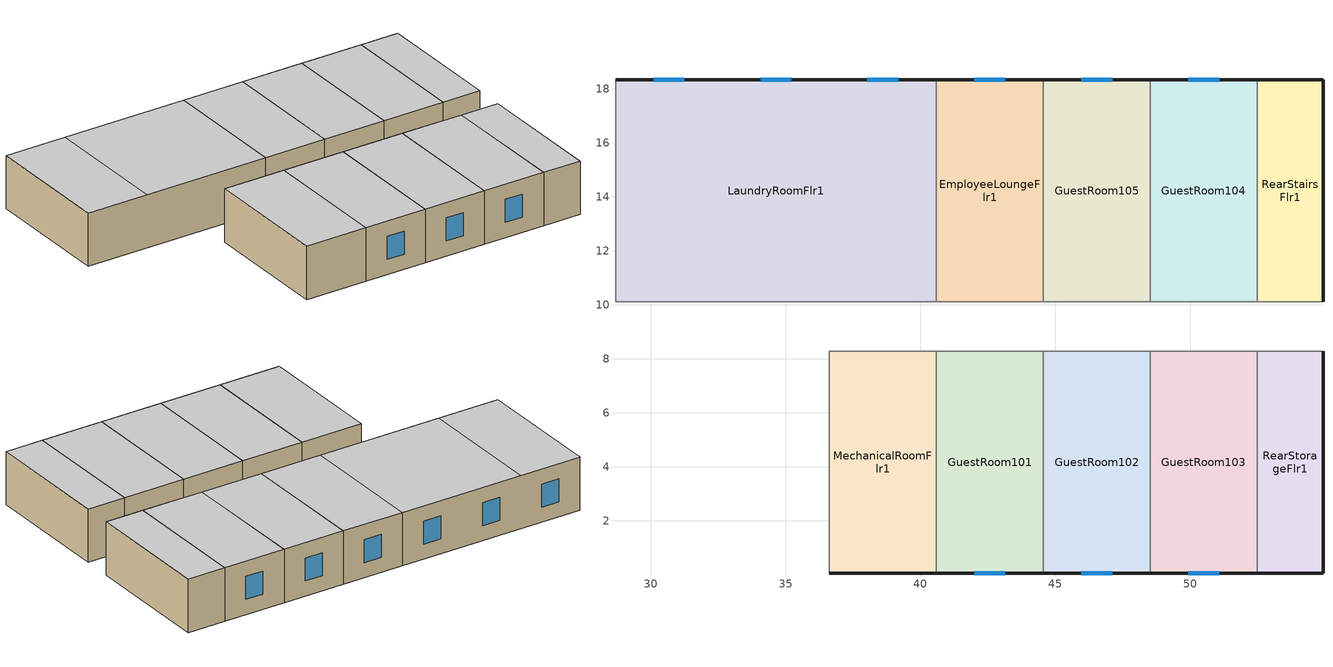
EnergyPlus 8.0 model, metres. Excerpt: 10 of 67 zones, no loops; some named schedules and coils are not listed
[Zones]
RearStairsFlr1
 floor ground (ext_slab_8in_with_carpet): 54.91,10.11 52.47,10.11 52.47,18.34 54.91,18.34 z0
 wall outside (nonres_ext_wall): 54.91,10.11 54.91,18.34 52.47,18.34 z0:3.35
 wall to GuestRoom104 (int_wall): 52.47,18.34 52.47,10.11 z0:3.35
 wall to CorridorFlr1 (int_wall): 52.47,10.11 54.91,10.11 z0:3.35
 ceiling to RearStairsFlr2 (int_slab_ceiling): 52.47,10.11 54.91,10.11 54.91,18.34 52.47,18.34 z3.35
GuestRoom104
 floor ground (ext_slab_8in_with_carpet): 52.47,10.11 48.51,10.11 48.51,18.34 52.47,18.34 z0
 wall outside (nonres_ext_wall): 52.47,18.34 48.51,18.34 z0:3.35
 wall to CorridorFlr1 (int_wall): 48.51,10.11 52.47,10.11 z0:3.35
 wall to GuestRoom105 (int_wall): 48.51,18.34 48.51,10.11 z0:3.35
 window (Window_U_0.47_SHGC_0.40): 51.06,18.34 49.92,18.34 z0.95:2.4
 ceiling to GuestRoom214 (int_slab_ceiling): 48.51,10.11 52.47,10.11 52.47,18.34 48.51,18.34 z3.35
GuestRoom105
 floor ground (ext_slab_8in_with_carpet): 48.51,10.11 44.55,10.11 44.55,18.34 48.51,18.34 z0
 wall outside (nonres_ext_wall): 48.51,18.34 44.55,18.34 z0:3.35
 wall to CorridorFlr1 (int_wall): 44.55,10.11 48.51,10.11 z0:3.35
 wall to EmployeeLoungeFlr1 (int_wall): 44.55,18.34 44.55,10.11 z0:3.35
 window (Window_U_0.47_SHGC_0.40): 47.1,18.34 45.96,18.34 z0.95:2.4
 ceiling to GuestRoom215_218 (int_slab_ceiling): 44.55,10.11 48.51,10.11 48.51,18.34 44.55,18.34 z3.35
EmployeeLoungeFlr1
 floor ground (ext_slab_8in_with_carpet): 44.55,10.11 40.59,10.11 40.59,18.34 44.55,18.34 z0
 wall outside (nonres_ext_wall): 44.55,18.34 40.59,18.34 z0:3.35
 wall to CorridorFlr1 (int_wall): 40.59,10.11 44.55,10.11 z0:3.35
 wall to LaundryRoomFlr1 (int_wall): 40.59,18.34 40.59,10.11 z0:3.35
 window (Window_U_0.47_SHGC_0.40): 43.14,18.34 42,18.34 z0.95:2.4
 ceiling to GuestRoom215_218 (int_slab_ceiling): 40.59,10.11 44.55,10.11 44.55,18.34 40.59,18.34 z3.35
LaundryRoomFlr1
 floor ground (ext_slab_8in_with_carpet): 40.59,10.11 28.7,10.11 28.7,18.34 40.59,18.34 z0
 wall outside (nonres_ext_wall): 40.59,18.34 28.7,18.34 z0:3.35
 wall to CorridorFlr1 (int_wall): 28.7,10.11 40.59,10.11 z0:3.35
 wall to ElevatorCoreFlr1 (int_wall): 28.7,18.34 28.7,10.11 z0:3.35
 window (Window_U_0.47_SHGC_0.40): 39.18,18.34 38.04,18.34 / 35.21,18.34 34.07,18.34 / 31.25,18.34 30.11,18.34 z0.95:2.4
 ceiling to GuestRoom215_218 (int_slab_ceiling): 32.66,10.11 40.59,10.11 40.59,18.34 32.66,18.34 z3.35
 ceiling to GuestRoom219 (int_slab_ceiling): 28.7,10.11 32.66,10.11 32.66,18.34 28.7,18.34 z3.35
MechanicalRoomFlr1
 floor ground (ext_slab_8in_with_carpet): 40.59,0.05 36.62,0.05 36.62,8.28 40.59,8.28 z0
 wall outside (nonres_ext_wall): 36.62,0.05 40.59,0.05 z0:3.35
 wall to CorridorFlr1 (int_wall): 40.59,8.28 36.62,8.28 z0:3.35
 wall to MeetingRoomFlr1 (int_wall): 36.62,8.28 36.62,0.05 z0:3.35
 wall to GuestRoom101 (int_wall): 40.59,0.05 40.59,8.28 z0:3.35
 ceiling to GuestRoom209_212 (int_slab_ceiling): 36.62,0.05 40.59,0.05 40.59,8.28 36.62,8.28 z3.35
GuestRoom101
 floor ground (ext_slab_8in_with_carpet): 44.55,0.05 40.59,0.05 40.59,8.28 44.55,8.28 z0
 wall outside (nonres_ext_wall): 40.59,0.05 44.55,0.05 z0:3.35
 wall to CorridorFlr1 (int_wall): 44.55,8.28 40.59,8.28 z0:3.35
 wall to GuestRoom102 (int_wall): 44.55,0.05 44.55,8.28 z0:3.35
 window (Window_U_0.47_SHGC_0.40): 42,0.05 43.14,0.05 z0.95:2.4
 ceiling to GuestRoom209_212 (int_slab_ceiling): 40.59,0.05 44.55,0.05 44.55,8.28 40.59,8.28 z3.35
GuestRoom102
 floor ground (ext_slab_8in_with_carpet): 48.51,0.05 44.55,0.05 44.55,8.28 48.51,8.28 z0
 wall outside (nonres_ext_wall): 44.55,0.05 48.51,0.05 z0:3.35
 wall to CorridorFlr1 (int_wall): 48.51,8.28 44.55,8.28 z0:3.35
 wall to GuestRoom103 (int_wall): 48.51,0.05 48.51,8.28 z0:3.35
 window (Window_U_0.47_SHGC_0.40): 45.96,0.05 47.1,0.05 z0.95:2.4
 ceiling to GuestRoom209_212 (int_slab_ceiling): 44.55,0.05 48.51,0.05 48.51,8.28 44.55,8.28 z3.35
GuestRoom103
 floor ground (ext_slab_8in_with_carpet): 52.47,0.05 48.51,0.05 48.51,8.28 52.47,8.28 z0
 wall outside (nonres_ext_wall): 48.51,0.05 52.47,0.05 z0:3.35
 wall to CorridorFlr1 (int_wall): 52.47,8.28 48.51,8.28 z0:3.35
 wall to RearStorageFlr1 (int_wall): 52.47,0.05 52.47,8.28 z0:3.35
 window (Window_U_0.47_SHGC_0.40): 49.92,0.05 51.06,0.05 z0.95:2.4
 ceiling to GuestRoom213 (int_slab_ceiling): 48.51,0.05 52.47,0.05 52.47,8.28 48.51,8.28 z3.35
RearStorageFlr1
 floor ground (ext_slab_8in_with_carpet): 54.91,0.05 52.47,0.05 52.47,8.28 54.91,8.28 z0
 wall outside (nonres_ext_wall): 52.47,0.05 54.91,0.05 54.91,8.28 z0:3.35
 wall to CorridorFlr1 (int_wall): 54.91,8.28 52.47,8.28 z0:3.35
 ceiling to RearStorageFlr2 (int_slab_ceiling): 52.47,0.05 54.91,0.05 54.91,8.28 52.47,8.28 z3.35
[Building]
Small Hotel: North Axis {deg}=180; Terrain=Suburbs; Loads Convergence Tolerance Value=0.04; Temperature Convergence Tolerance Value {deltaC}=0.4; Solar Distribution=FullExterior; Maximum Number of Warmup Days=25; Minimum Number of Warmup Days=6
[Site:Location]
Site:Location=Burlington International Ap_VT_USA Design_Conditions; Latitude {N+ S-}=44.47; Longitude {W- E+}=-73.15; Time Zone Relative to GMT {GMT+/-}=-5; Elevation {m}=101
[SizingPeriod:DesignDay] Day of Month=21; Dry-Bulb Temperature Range Modifier Type=DefaultMultipliers; Humidity Condition Type=Wetbulb; Barometric Pressure {Pa}=100118; Rain {Yes/No}=No; Snow on ground {Yes/No}=No; Daylight Savings Time Indicator=No
Name | Month | Day Type | Maximum Dry-Bulb Temperature {C} | Daily Dry-Bulb Temperature Range {C} | Wetbulb at Maximum Dry-Bulb {C} | Wind Speed {m/s} design conditions vs. traditional 6.71 m/s (15 mph) | Wind Direction {Degrees; N=0, S=180} | Solar Model Indicator | Clearness {0.0 to 1.1} | Wind Speed {m/s} design conditions vs. traditional 3.35 m/s (7mph) | ASHRAE Clear Sky Optical Depth for Beam Irradiance (taub) | ASHRAE Clear Sky Optical Depth for Diffuse Irradiance (taud)
Burlington International Ap Ann Htg 99.6% Condns DB | 1 | WinterDesignDay | -22.4 | 0 | -22.4 | 3 | 60 | ASHRAEClearSky | 0
Burlington International Ap Ann Clg .4% Condns DB=>MWB | 7 | SummerDesignDay | 31.3 | 10.7 | 21.7 |  | 170 | ASHRAETau |  | 4.5 | 0.459 | 2.002
[Site:GroundTemperature:BuildingSurface]
20.17, 20.09, 20.09, 20.2, 20.37, 20.49, 20.61, 20.67, 20.65, 20.59, 20.47, 20.31
[Site:WaterMainsTemperature]
Calculation Method=Correlation; Annual Average Outdoor Air Temperature {C}=7.21; Maximum Difference In Monthly Average Outdoor Air Temperatures {deltaC}=28.77
[Material]
Name | Roughness | Thickness {m} | Conductivity {W/m-K} | Density {kg/m3} | Specific Heat {J/kg-K} | Thermal Absorptance | Solar Absorptance | Visible Absorptance | Absorptance:Thermal | Absorptance:Solar | Absorptance:Visible
F07 25mm stucco | Smooth | 0.0254 | 0.72 | 1856 | 840 | 0.9 | 0.7 | 0.7
G01 13mm gypsum board | Smooth | 0.0127 | 0.16 | 800 | 1090 |  |  |  | 0.9 | 0.7 | 0.5
G01 16mm gypsum board | MediumSmooth | 0.0159 | 0.16 | 800 | 1090
100mm Normalweight concrete floor | MediumRough | 0.1016 | 2.31 | 2322 | 832
200mm Normalweight concrete floor | MediumRough | 0.2032 | 2.31 | 2322 | 832
[Material:NoMass]
CP02 CARPET PAD: VeryRough, 0.21648, 0.9, 0.7, 0.8
Nonres_Exterior_Wall_Insulation: MediumSmooth, 3.21036, 0.9, 0.7, 0.7
[Construction]
int_wall: G01 13mm gypsum board, G01 13mm gypsum board
ext_slab_8in_with_carpet: 200mm Normalweight concrete floor, CP02 CARPET PAD
int_slab_ceiling: CP02 CARPET PAD, 100mm Normalweight concrete floor
nonres_ext_wall: F07 25mm stucco, G01 16mm gypsum board, Nonres_Exterior_Wall_Insulation, G01 16mm gypsum board
Window_U_0.47_SHGC_0.40: Glass_2052_LayerAvg, Gap_1_W_0_0043, Glass_2010F_LayerAvg
[WindowMaterial:Glazing] Optical Data Type=SpectralAverage; IR Transmittance=0; Back Emissivity=0.84; Conductivity=1
Name | Layer name : 86SGP-G.CIG | Thickness | Solar Transmittance | Solar Front Reflectance | Solar Back Reflectance | Visible Transmittance | Visible Front Reflectance | Visible Back reflectance | Front Emissivity | Layer name : LoE272-2.CIG
 | Glass_2052_LayerAvg | 0.00837 | 0.507767 | 0.054228 | 0.0544931 | 0.586833 | 0.05805 | 0.058397 | 0.84
 |  | 0.00221 | 0.434294 | 0.418375 | 0.341065 | 0.797579 | 0.043577 | 0.056031 | 0.042274 | Glass_2010F_LayerAvg
[WindowMaterial:Gas]
gap name - Air=Gap_1_W_0_0043; type=Air; thickness=0.0043
[Zone] Type=1; Multiplier=1
RearStairsFlr1; RearStorageFlr1; MechanicalRoomFlr1; GuestRoom101; GuestRoom102; GuestRoom103; GuestRoom104; GuestRoom105; EmployeeLoungeFlr1; LaundryRoomFlr1
[People] Number of People Calculation Method=People; Fraction Radiant=0.3; Sensible Heat Fraction=autocalculate; Activity Level Schedule=Activity_Sch; Mean Radiant Temperature Calculation Type=ZoneAveraged
Name | Zone or ZoneList | Number of People Schedule | Number of People
EmployeeLoungeFlr1_People | EmployeeLoungeFlr1 | EmployeeLounge_Occ_Sch | 18
GuestRoom101_People | GuestRoom101 | AlwaysOff | 1.5
GuestRoom102_People | GuestRoom102 | AlwaysOff | 1.5
GuestRoom103_People | GuestRoom103 | GuestRoom_Occ_Sch | 1.5
GuestRoom104_People | GuestRoom104 | GuestRoom_Occ_Sch | 1.5
GuestRoom105_People | GuestRoom105 | GuestRoom_Occ_Sch | 1.5
LaundryRoomFlr1_People | LaundryRoomFlr1 | LaundryRoom_Occ_Sch | 11
MechanicalRoomFlr1_People | MechanicalRoomFlr1 | AlwaysOff | 0
RearStairsFlr1_People | RearStairsFlr1 | AlwaysOff | 0
RearStorageFlr1_People | RearStorageFlr1 | AlwaysOff | 0
[Lights] Design Level Calculation Method=Watts/Area; Return Air Fraction=0; Fraction Radiant=0.7; Fraction Visible=0.2; Fraction Replaceable=1
Name | Zone or ZoneList | Schedule | Lighting Level {W} | Watts per Zone Floor Area {W/m2}
EmployeeLoungeFlr1_Lights | EmployeeLoungeFlr1 | BLDG_LIGHT_EMPLOYEELOUNGE_SCH | 0 | 7.85765
GuestRoom101_Lights | GuestRoom101 | AlwaysOff | 0 | 9.79516
GuestRoom102_Lights | GuestRoom102 | AlwaysOff | 0 | 9.79516
GuestRoom103_Lights | GuestRoom103 | BLDG_LIGHT_GUESTROOM_SCH | 0 | 9.79516
GuestRoom104_Lights | GuestRoom104 | BLDG_LIGHT_GUESTROOM_SCH | 0 | 9.79516
GuestRoom105_Lights | GuestRoom105 | BLDG_LIGHT_GUESTROOM_SCH | 0 | 9.79516
LaundryRoomFlr1_Lights | LaundryRoomFlr1 | BLDG_LIGHT_LAUNDRY_SCH | 0 | 6.45835
MechanicalRoomFlr1_Lights | MechanicalRoomFlr1 | BLDG_LIGHT_MECHROOM_SCH |  | 10.2257
RearStairsFlr1_Lights | RearStairsFlr1 | BLDG_LIGHT_STAIR_SCH | 0 | 7.4271
RearStorageFlr1_Lights | RearStorageFlr1 | BLDG_LIGHT_STORAGE_SCH | 0 | 6.78126
[ElectricEquipment] Fraction Latent=0; Fraction Lost=0
Name | Zone or ZoneList | Schedule | Design Level Calculation Method | Design Level {W} | Watts per Zone Floor Area {W/m2} | Fraction Radiant
EmployeeLoungeFlr1_PlugLoad | EmployeeLoungeFlr1 | EmployeeLounge_Eqp_Sch | Watts/Area | 0 | 21.51 | 0.5
GuestRoom101_PlugLoad | GuestRoom101 | AlwaysOff | Watts/Area |  | 11.8935 | 0.5
GuestRoom102_PlugLoad | GuestRoom102 | AlwaysOff | Watts/Area |  | 11.8935 | 0.5
GuestRoom103_PlugLoad | GuestRoom103 | Guestroom_Eqp_Sch_Adva | Watts/Area |  | 11.8935 | 0.5
GuestRoom104_PlugLoad | GuestRoom104 | Guestroom_Eqp_Sch_Adva | Watts/Area |  | 11.8935 | 0.5
GuestRoom105_PlugLoad | GuestRoom105 | Guestroom_Eqp_Sch_Adva | Watts/Area |  | 11.8935 | 0.5
MechanicalRoomFlr1_PlugLoad | MechanicalRoomFlr1 | AlwaysOff | EquipmentLevel | 0 |  | 0.5
RearStairsFlr1_PlugLoad | RearStairsFlr1 | AlwaysOff | EquipmentLevel | 0 |  | 0.5
RearStorageFlr1_PlugLoad | RearStorageFlr1 | AlwaysOff | EquipmentLevel | 0 |  | 0.5
Laundry Equipment 1 | LaundryRoomFlr1 | LaundryRoom_Eqp_Elec_Sch | EquipmentLevel | 2709.075 |  | 0.2
[GasEquipment]
Dryer Equipment 1: Zone or ZoneList=LaundryRoomFlr1; Schedule=LaundryRoom_Eqp_Gas_Sch; Design Level Calculation Method=EquipmentLevel; Design Level {W}=40096; Fraction Latent=0; Fraction Radiant=0.2; Fraction Lost=0
[Daylighting:Controls]
LaundryRoomFlr1: Total Daylighting Reference Points=2; X-Coordinate of First Reference Point {m}=34.6435; Y-Coordinate of First Reference Point {m}=16.7794; Z-Coordinate of First Reference Point {m}=0.762; X-Coordinate of Second Reference Point {m}=34.6435; Y-Coordinate of Second Reference Point {m}=15.2213; Z-Coordinate of Second Reference Point {m}=0.762; Fraction of Zone Controlled by First Reference Point=0.26; Fraction of Zone Controlled by Second Reference Point=0.26; Illuminance Setpoint at First Reference Point {lux}=300; Illuminance Setpoint at Second Reference Point {lux}=300; Lighting Control Type=2; Glare Calculation Azimuth Angle of View Direction Clockwise from Zone y-Axis {deg}=0; Maximum Allowable Discomfort Glare Index=22; Minimum Input Power Fraction for Continuous Dimming Control=0.3; Minimum Light Output Fraction for Continuous Dimming Control=0.2; Number of Stepped Control Steps=3; Probability Lighting will be Reset When Needed in Manual Stepped Control=1
[ZoneInfiltration:DesignFlowRate] Design Flow Rate Calculation Method=Flow/ExteriorArea; Design Flow Rate {m3/s}=0; Flow per Exterior Surface Area {m3/s-m2}=0.00056896; Constant Term Coefficient=0; Temperature Term Coefficient=0; Velocity Term Coefficient=0.224; Velocity Squared Term Coefficient=0
Name | Zone or ZoneList | Schedule
EmployeeLoungeFlr1_Infiltration | EmployeeLoungeFlr1 | CommonArea_Infil_Sch
GuestRoom101_Infiltration | GuestRoom101 | GuestRoom_Infil_Sch
GuestRoom102_Infiltration | GuestRoom102 | GuestRoom_Infil_Sch
GuestRoom103_Infiltration | GuestRoom103 | GuestRoom_Infil_Sch
GuestRoom104_Infiltration | GuestRoom104 | GuestRoom_Infil_Sch
GuestRoom105_Infiltration | GuestRoom105 | GuestRoom_Infil_Sch
LaundryRoomFlr1_Infiltration | LaundryRoomFlr1 | GuestRoom_Infil_Sch
MechanicalRoomFlr1_Infiltration | MechanicalRoomFlr1 | GuestRoom_Infil_Sch
RearStairsFlr1_Infiltration | RearStairsFlr1 | AlwaysOn
RearStorageFlr1_Infiltration | RearStorageFlr1 | AlwaysOn
[Exterior:Lights]
Exterior_Lights: Schedule=Exterior_Lgt_ALWAYS_ON; Design Level {W}    !- De=4188; Control Option=AstronomicalClock
[Sizing:Zone] Zone Cooling Design Supply Air Temperature Input Method=SupplyAirTemperature; Zone Cooling Design Supply Air Temperature {C}=14; Zone Heating Design Supply Air Temperature Input Method=SupplyAirTemperature; Zone Heating Design Supply Air Temperature {C}=50; Zone Cooling Design Supply Air Humidity Ratio {kg-H2O/kg-air}=0.008; Zone Heating Design Supply Air Humidity Ratio {kg-H2O/kg-air}=0.008; Cooling Design Air Flow Method=DesignDay; Cooling Design Air Flow Rate {m3/s}=0; Cooling Minimum Air Flow Fraction=0; Heating Design Air Flow Method=DesignDay; Heating Design Air Flow Rate {m3/s}=0; Heating Maximum Air Flow Fraction=0
Name | Design Specification Outdoor Air Object
RearStairsFlr1 | SZ DSOA RearStairsFlr1
MechanicalRoomFlr1 | SZ DSOA MechanicalRoomFlr1
GuestRoom101 | SZ DSOA GuestRoom101
GuestRoom102 | SZ DSOA GuestRoom102
GuestRoom103 | SZ DSOA GuestRoom103
GuestRoom104 | SZ DSOA GuestRoom104
GuestRoom105 | SZ DSOA GuestRoom105
[ZoneControl:Thermostat]
Name | Zone or ZoneList | Control Type Schedule | Control 1
101 Thermostat | GuestRoom101 | COMPACT HVAC-ALWAYS 4 | VacGuestRoom Thermostat Dual SP Control
102 Thermostat | GuestRoom102 | COMPACT HVAC-ALWAYS 4 | VacGuestRoom Thermostat Dual SP Control
103 Thermostat | GuestRoom103 | COMPACT HVAC-ALWAYS 4 | N Adva OccGuestRoom Thermostat Dual SP Control
104 Thermostat | GuestRoom104 | COMPACT HVAC-ALWAYS 4 | S Adva OccGuestRoom Thermostat Dual SP Control
105 Thermostat | GuestRoom105 | COMPACT HVAC-ALWAYS 4 | S Adva OccGuestRoom Thermostat Dual SP Control
RearStairsFlr1 Thermostat | RearStairsFlr1 | COMPACT HVAC-ALWAYS 1 | SemiHeated_HtgSP
MechanicalRoomFlr1 Thermostat | MechanicalRoomFlr1 | COMPACT HVAC-ALWAYS 1 | SemiHeated_HtgSP
[ZoneHVAC:PackagedTerminalAirConditioner] Availability Schedule=AlwaysOn; Fan Placement=DrawThrough; Supply Air Fan Operating Mode Schedule=AlwaysOn
Name | Supply Air Flow Rate During Cooling Operation {m3/s} | Supply Air Flow Rate During Heating Operation {m3/s} | Supply Air Flow Rate When No Cooling or Heating is Needed {m3/s} | Outdoor Air Flow Rate During Cooling Operation {m3/s}{m3/s}, | Outdoor Air Flow Rate During Heating Operation {m3/s}{m3/s}, | Outdoor Air Flow Rate When No Cooling or Heating is Needed {m3/s} | Supply Air Fan | Heating Coil | Cooling Coil | Outdoor Air Flow Rate During Cooling Operation {m3/s}{m3/s | Outdoor Air Flow Rate During Heating Operation {m3/s}{m3/s | Outdoor Air Flow Rate When No Cooling or Heating is Needed {m3/s}a | Outdoor Air Flow Rate When No Cooling or Heating is Needed {m3/s}at
415_418 PTAC | 0.5192 | 0.5192 | 0.5192 | 0.0539108 | 0.0539108 | 0.0539108 | 415_418 PTAC Supply Fan | 415_418 PTAC Heating Coil | 415_418 PTAC Cooling Coil
419 PTAC | 0.1298 | 0.1298 | 0.1298 | 0.0134777 | 0.0134777 | 0.0134777 | 419 PTAC Supply Fan | 419 PTAC Heating Coil | 419 PTAC Cooling Coil
420_423 PTAC | 0.5192 | 0.5192 | 0.5192 | 0.0539108 | 0.0539108 | 0.0539108 | 420_423 PTAC Supply Fan | 420_423 PTAC Heating Coil | 420_423 PTAC Cooling Coil
424 PTAC | 0.1298 | 0.1298 | 0.1298 | 0.0134777 | 0.0134777 | 0.0134777 | 424 PTAC Supply Fan | 424 PTAC Heating Coil | 424 PTAC Cooling Coil
CorridorFlr1 PTAC | 0.1298 | 0.1298 | 0.1298 |  |  | 0.0458699 | CorridorFlr1 PTAC Supply Fan | CorridorFlr1 PTAC Heating Coil | CorridorFlr1 PTAC Cooling Coil | 0.0458699 | 0.0458699
CorridorFlr2 PTAC | 0.1298 | 0.1298 | 0.1298 | 0.0382254 | 0.0382254 |  | CorridorFlr2 PTAC Supply Fan | CorridorFlr2 PTAC Heating Coil | CorridorFlr2 PTAC Cooling Coil |  |  | 0.0382254
CorridorFlr3 PTAC | 0.1298 | 0.1298 | 0.1298 | 0.0382254 | 0.0382254 |  | CorridorFlr3 PTAC Supply Fan | CorridorFlr3 PTAC Heating Coil | CorridorFlr3 PTAC Cooling Coil |  |  |  | 0.0382254
CorridorFlr4 PTAC | 0.1298 | 0.1298 | 0.1298 | 0.0382254 | 0.0382254 |  | CorridorFlr4 PTAC Supply Fan | CorridorFlr4 PTAC Heating Coil | CorridorFlr4 PTAC Cooling Coil |  |  |  | 0.0382254
[ZoneHVAC:UnitHeater] Availability Schedule=AlwaysOn; Maximum Supply Air Flow Rate {m3/s}=autosize; Fan Control Type=Continuous; Heating Convergence Tolerance=0.001
Name | Supply Air Fan | Heating Coil
MechRm UnitHeater | MechRmUnitHeaterFan | MechRmUnitHeaterHeatingCoil
RearStairsFlr1 UnitHeater | RearStairsFlr1UnitHeaterFan | RearStairsFlr1UnitHeaterHeatingCoil
FrontStairsFlr1 UnitHeater | FrontStairsFlr1UnitHeaterFan | FrontStairsFlr1UnitHeaterHeatingCoil
RearStairsFlr2 UnitHeater | RearStairsFlr2UnitHeaterFan | RearStairsFlr2UnitHeaterHeatingCoil
FrontStairsFlr2 UnitHeater | FrontStairsFlr2UnitHeaterFan | FrontStairsFlr2UnitHeaterHeatingCoil
RearStairsFlr3 UnitHeater | RearStairsFlr3UnitHeaterFan | RearStairsFlr3UnitHeaterHeatingCoil
FrontStairsFlr3 UnitHeater | FrontStairsFlr3UnitHeaterFan | FrontStairsFlr3UnitHeaterHeatingCoil
RearStairsFlr4 UnitHeater | RearStairsFlr4UnitHeaterFan | RearStairsFlr4UnitHeaterHeatingCoil
FrontStairsFlr4 UnitHeater | FrontStairsFlr4UnitHeaterFan | FrontStairsFlr4UnitHeaterHeatingCoil
[Zone equipment]
GuestRoom101: 101 PTAC
GuestRoom102: 102 PTAC
GuestRoom103: 103 PTAC
GuestRoom104: 104 PTAC
GuestRoom105: 105 PTAC
MechanicalRoomFlr1: MechRm UnitHeater
RearStairsFlr1: RearStairsFlr1 UnitHeater
[Fan:ConstantVolume] Availability Schedule=AlwaysOn; Motor In Airstream Fraction=1
Name | Fan Efficiency | Pressure Rise {Pa} | Maximum Flow Rate {m3/s} | Motor Efficiency
101 PTAC Supply Fan; 102 PTAC Supply Fan; 103 PTAC Supply Fan; 104 PTAC Supply Fan; 105 PTAC Supply Fan; 201 PTAC Supply Fan; 213 PTAC Supply Fan; 214 PTAC Supply Fan; 219 PTAC Supply Fan; 224 PTAC Supply Fan; 301 PTAC Supply Fan; 313 PTAC Supply Fan; 314 PTAC Supply Fan; 319 PTAC Supply Fan; 324 PTAC Supply Fan; 401 PTAC Supply Fan; 413 PTAC Supply Fan; 414 PTAC Supply Fan; 419 PTAC Supply Fan; 424 PTAC Supply Fan; CorridorFlr1 PTAC Supply Fan; CorridorFlr2 PTAC Supply Fan; CorridorFlr3 PTAC Supply Fan; CorridorFlr4 PTAC Supply Fan | 0.52 | 331.17 | 0.13 | 0.8
202_205 PTAC Supply Fan; 209_212 PTAC Supply Fan; 215_218 PTAC Supply Fan; 220_223 PTAC Supply Fan; 302_305 PTAC Supply Fan; 309_312 PTAC Supply Fan; 315_318 PTAC Supply Fan; 320_323 PTAC Supply Fan; 402_405 PTAC Supply Fan; 409_412 PTAC Supply Fan; 415_418 PTAC Supply Fan; 420_423 PTAC Supply Fan | 0.52 | 331.17 | 0.52 | 0.8
206_208 PTAC Supply Fan; 306_308 PTAC Supply Fan; 406_408 PTAC Supply Fan | 0.52 | 331.17 | 0.39 | 0.8
MechRmUnitHeaterFan; RearStairsFlr1UnitHeaterFan; FrontStairsFlr1UnitHeaterFan; RearStairsFlr2UnitHeaterFan; FrontStairsFlr2UnitHeaterFan; RearStairsFlr3UnitHeaterFan; FrontStairsFlr3UnitHeaterFan; RearStairsFlr4UnitHeaterFan; FrontStairsFlr4UnitHeaterFan | 0.536 | 49.8 | autosize | 0.825
[ZoneVentilation:WindandStackOpenArea] Opening Area {m2}=0.0021; Opening Area Fraction Schedule=Sliding_Doors_Ventilation_Availability_SCH; Opening Effectiveness=autocalculate; Height Difference {m}=5.7909; Discharge Coefficient for Opening=autocalculate; Minimum Indoor Temperature {C}=18.89; Maximum Indoor Temperature {C}=25.56; Delta Temperature {deltaC}=-100; Minimum Outdoor Temperature {C}=15.56; Maximum Outdoor Temperature {C}=26.67; Maximum Wind Speed {m/s}=40
Name | Zone | Effective Angle {deg}
GUESTROOM103 Sliding Door Ventilation | GUESTROOM103 | 0
GUESTROOM104 Sliding Door Ventilation | GUESTROOM104 | 180
GUESTROOM105 Sliding Door Ventilation | GUESTROOM105 | 180
